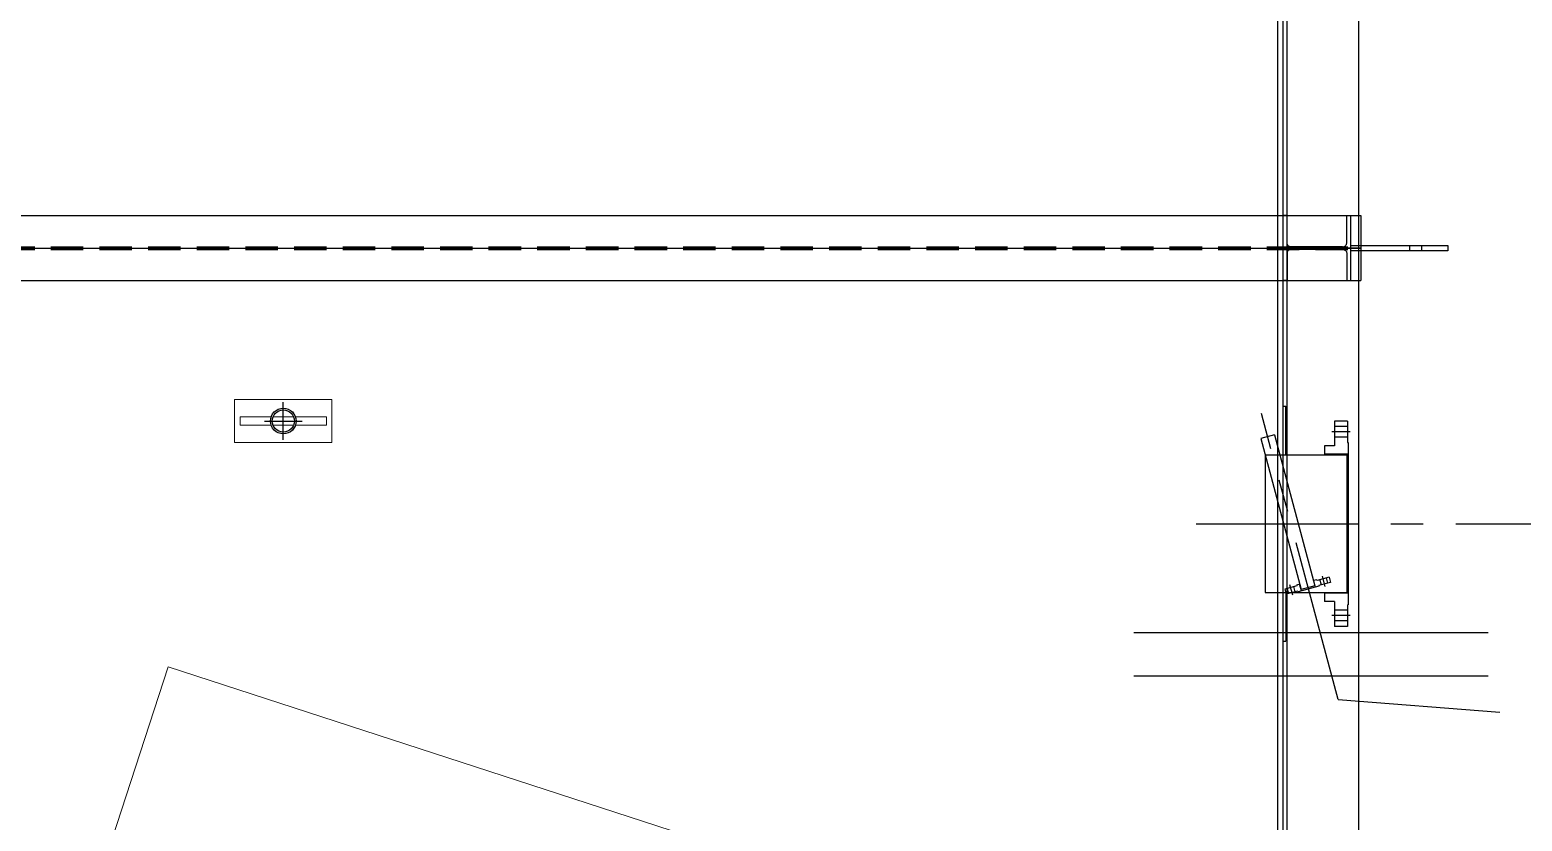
# Model space of a CAD drawing. Extents: x -1889 to 1550, y -1971 to 1122.
# Drawn here: x 376.9 to 515, y 437.8 to 511 of the extents above; entities that cross this region are included whole.
import ezdxf

# ---------------------------------------------------------------- set-up
doc = ezdxf.new("R2010")
doc.units = 0
doc.header["$LTSCALE"] = 12
doc.header["$MEASUREMENT"] = 0
doc.linetypes.add('CENTER', pattern=[2, 1.25, -0.25, 0.25, -0.25])
doc.linetypes.add('HIDDEN', pattern=[0.375, 0.25, -0.125])
doc.layers.get('Defpoints').update_dxf_attribs({"linetype": 'CONTINUOUS'})
for name, color, linetype in [('1 PIPE', 7, 'CONTINUOUS'), ('1-150-RFSO', 14, 'CONTINUOUS'), ('12 PIPE', 7, 'CONTINUOUS'), ('12-150-RFSO', 14, 'CONTINUOUS'), ('2 PIPE', 7, 'CONTINUOUS'), ('6X20', 3, 'CONTINUOUS'), ('CENTER', 6, 'CENTER'), ('COVER', 3, 'CONTINUOUS'), ('EXTERNALS', 3, 'CONTINUOUS'), ('REPAD', 7, 'CONTINUOUS'), ('ROOF', 140, 'CONTINUOUS'), ('SHELL', 40, 'CONTINUOUS'), ('TEXT', 4, 'CONTINUOUS')]:
    doc.layers.add(name, color=color, linetype=linetype)
for name, color, linetype, lineweight in [('AM_7', 142, 'CENTER', 25), ('Equipment-AM_0', 7, 'CONTINUOUS', 50), ('Process-AM_7', 142, 'CENTER', 25)]:
    doc.layers.add(name, color=color, linetype=linetype, lineweight=lineweight)

# ---------------------------------------------------------------- blocks, each defined once
blk = doc.blocks.new('A$C1b871768')
at = {"layer": '6X20'}
for p, q in [((-5.88, 3), (-6.25, 3)), ((-6.25, 3), (-6.25, -3)), ((-5.88, 0.44), (-5.88, 3)), ((-0.38, 3), (0, 3)), ((-0.38, 0.44), (-0.38, 3)), ((0, 3), (0, -3)), ((-5.5, 0.12), (-0.75, 0.12)), ((-5.88, -0.44), (-5.88, -3)), ((-5.5, -0.12), (-0.75, -0.12)), ((-0.38, -0.44), (-0.38, -3)), ((-5.88, -3), (-6.25, -3)), ((-0.38, -3), (0, -3))]:
    blk.add_line(p, q, dxfattribs=at)
for points in [[(-5.5, 0.12, -0.083285), (-5.65, 0.15, -0.09084), (-5.77, 0.22, -0.104065), (-5.85, 0.32, -0.115836), (-5.88, 0.44, -0.115836)], [(-0.75, 0.12, 0.083285), (-0.6, 0.15, 0.09084), (-0.48, 0.22, 0.104065), (-0.4, 0.32, 0.115836), (-0.38, 0.44, 0.115836)], [(-5.5, -0.12, 0.083285), (-5.65, -0.15, 0.09084), (-5.77, -0.22, 0.104065), (-5.85, -0.32, 0.115836), (-5.88, -0.44, 0.115836)], [(-0.75, -0.12, -0.083285), (-0.6, -0.15, -0.09084), (-0.48, -0.22, -0.104065), (-0.4, -0.32, -0.115836), (-0.38, -0.44, -0.115836)]]:
    blk.add_lwpolyline(points, format="xyb", dxfattribs=at)
at = {"layer": 'CENTER'}
blk.add_line((-7.24, 0), (0.99, 0), dxfattribs=at)
blk = doc.blocks.new('*U133')
at = {"layer": 'CENTER', "color": 0, "transparency": 16777216}
blk.add_line((-10.06, 0), (44.88, 0), dxfattribs=at)
blk = doc.blocks.new('A$C067614a1')
at = {"layer": '12 PIPE'}
for p, q in [((-1.67, 6.37), (5.88, 6.37)), ((-1.67, 6.37), (-1.67, -6.38)), ((5.88, 6.37), (5.88, -6.38)), ((-1.67, -6.38), (5.88, -6.38))]:
    blk.add_line(p, q, dxfattribs=at)
at = {"layer": '12-150-RFSO'}
for p, q in [((4.76, 9.5), (4.76, 7.19)), ((5.95, 9.5), (4.76, 9.5)), ((5.95, 9), (4.76, 9)), ((5.95, 9.5), (5.95, 7.5)), ((4.76, 7.19), (3.82, 7.19)), ((3.82, 7.19), (3.82, 6.37)), ((5.95, 8), (4.76, 8)), ((5.95, 7.5), (6.01, 7.5)), ((6.01, 7.5), (6.01, -7.5)), ((6.01, 6.44), (3.82, 6.44)), ((3.82, -6.38), (3.82, -7.19)), ((6.01, -6.44), (3.82, -6.44)), ((4.76, -7.19), (3.82, -7.19)), ((4.76, -7.19), (4.76, -9.5)), ((5.95, -8), (4.76, -8)), ((5.95, -7.5), (5.95, -9.5)), ((5.95, -7.5), (6.01, -7.5)), ((5.95, -9), (4.76, -9)), ((5.95, -9.5), (4.76, -9.5))]:
    blk.add_line(p, q, dxfattribs=at)
at = {"layer": 'CENTER'}
for p, q in [((6.19, 8.5), (4.51, 8.5)), ((6.19, -8.5), (4.51, -8.5))]:
    blk.add_line(p, q, dxfattribs=at)
at = {"layer": 'REPAD'}
for p, q in [((0, 10.87), (0.25, 10.87)), ((0, -10.87), (0.25, -10.87))]:
    blk.add_line(p, q, dxfattribs=at)
for points in [[(0.25, 6.37), (0.25, 10.87)], [(0.25, -6.38), (0.25, -10.87)]]:
    blk.add_lwpolyline(points, dxfattribs=at)
blk = doc.blocks.new('A$C379cbd7f')
at = {"layer": '2 PIPE'}
for radius in [1.19, 1.03]:
    blk.add_circle((4.5, 2), radius, dxfattribs=at)
at = {"layer": 'EXTERNALS', "lineweight": 18}
for p, q in [((0, 0), (0, 4)), ((0, 4), (9, 4)), ((9, 4), (9, 0)), ((0.5, 2.38), (0.5, 1.62)), ((0.5, 2.38), (3.37, 2.38)), ((0.5, 1.62), (3.37, 1.62)), ((3.54, 2.38), (5.46, 2.38)), ((3.54, 1.62), (5.46, 1.62)), ((5.63, 2.38), (8.5, 2.38)), ((5.63, 1.62), (8.5, 1.62)), ((8.5, 2.38), (8.5, 1.62)), ((9, 0), (0, 0))]:
    blk.add_line(p, q, dxfattribs=at)
at = {"layer": 'Process-AM_7'}
for p, q in [((4.5, 0.25), (4.5, 3.75)), ((2.75, 2), (6.25, 2))]:
    blk.add_line(p, q, dxfattribs=at)
blk = doc.blocks.new('A$C9004e70c')
at = {"layer": 'Defpoints'}
for p, q in [((138.96, -82.1), (106.2, -82.1)), ((138.96, -86.1), (106.2, -86.1))]:
    blk.add_line(p, q, dxfattribs=at)

msp = doc.modelspace()

# ---------------------------------------------------------------- linework, layer by layer
at = {"layer": '1 PIPE'}
for p, q in [((492.06613, 473.54325), (490.79594, 473.2029)), ((490.79594, 473.2029), (494.5354, 459.24704)), ((492.06613, 473.54325), (495.8056, 459.58739)), ((495.8056, 459.58739), (494.5354, 459.24704))]:
    msp.add_line(p, q, dxfattribs=at)
at = {"layer": '1-150-RFSO'}
for p, q in [((495.97683, 460.15091), (495.67619, 460.07035)), ((495.85968, 459.47247), (495.69792, 460.07617)), ((495.97683, 460.15091), (495.99301, 460.09054)), ((497.10986, 460.3898), (495.99301, 460.09054)), ((497.23927, 459.90683), (496.1526, 459.61566)), ((496.39408, 459.68037), (496.26468, 460.16333)), ((496.99779, 459.84213), (496.86838, 460.32509)), ((497.10986, 460.3898), (497.23927, 459.90683)), ((494.12153, 459.58907), (493.00468, 459.28982)), ((493.00468, 459.28982), (493.13408, 458.80685)), ((494.22075, 459.09802), (493.13408, 458.80685)), ((493.37557, 458.87156), (493.24616, 459.35452)), ((493.97927, 459.03332), (493.84986, 459.51628)), ((494.406, 459.73), (494.10535, 459.64944)), ((494.10535, 459.64944), (494.12153, 459.58907)), ((494.22075, 459.09802), (494.23693, 459.03765)), ((496.16878, 459.55529), (494.23693, 459.03765)), ((494.54602, 459.12048), (494.38426, 459.72418)), ((496.1526, 459.61566), (496.16878, 459.55529))]:
    msp.add_line(p, q, dxfattribs=at)
at = {"layer": '6X20'}
for p, q in [((306.85731, 493.83221), (500.05731, 493.83221)), ((306.85731, 487.83221), (500.05731, 487.83221))]:
    msp.add_line(p, q, dxfattribs=at)
at = {"layer": '6X20', "linetype": 'HIDDEN'}
for p, q in [((306.85731, 490.95721), (500.05731, 490.95721)), ((306.85731, 490.70721), (500.05731, 490.70721))]:
    msp.add_line(p, q, dxfattribs=at)
at = {"layer": 'AM_7'}
for p in [(243.48916, 490.83221), (253.35731, 490.83221)]:
    msp.add_line(p, (500.05731, 490.83221), dxfattribs=at)
at = {"layer": 'AM_7', "linetype": 'Continuous'}
msp.add_line((360.85731, 490.83221), (384.85731, 490.83221), dxfattribs=at)
at = {"layer": 'CENTER'}
for p, q in [((497.93999, 449.08133), (490.85756, 475.51335)), ((496.76012, 459.52169), (496.50234, 460.48376)), ((493.74161, 458.71288), (493.48382, 459.67495)), ((497.93999, 449.08133), (579.26823, 442.58829))]:
    msp.add_line(p, q, dxfattribs=at)
at = {"layer": 'COVER'}
for p, q in [((500.05731, 493.83221), (500.05731, 487.83221)), ((499.10731, 491.08221), (508.10731, 491.08221)), ((499.10731, 490.58221), (499.10731, 491.08221)), ((508.10731, 490.58221), (499.10731, 490.58221)), ((504.54481, 491.08221), (504.54481, 490.58221)), ((505.66981, 491.08221), (505.66981, 490.58221)), ((508.10731, 491.08221), (508.10731, 490.58221))]:
    msp.add_line(p, q, dxfattribs=at)
at = {"layer": 'Equipment-AM_0', "lineweight": 18}
msp.add_line((493.10731, 458.95721), (496.66731, 458.95721), dxfattribs=at)
at = {"layer": 'REPAD', "lineweight": 18, "ltscale": 0.25}
for p, q in [((389.69351, 452.08079), (374.86069, 406.43008)), ((458.16958, 429.83157), (389.69351, 452.08079))]:
    msp.add_line(p, q, dxfattribs=at)
at = {"layer": 'ROOF'}
msp.add_lwpolyline([(493.23231, 669.33221, 1), (252.48231, 669.33221), (252.48231, 405.33221, 1), (493.23231, 405.33221)], format="xyb", close=True, dxfattribs=at)
at = {"layer": 'SHELL'}
msp.add_line((499.85731, 405.33221), (499.85731, 669.33221), dxfattribs=at)
for points in [[(492.85731, 669.33221, 1), (252.85731, 669.33221), (252.85731, 405.33221, 1), (492.85731, 405.33221)], [(492.35731, 669.33221, 1), (253.35731, 669.33221), (253.35731, 405.33221, 1), (492.35731, 405.33221)]]:
    msp.add_lwpolyline(points, format="xyb", close=True, dxfattribs=at)

# ---------------------------------------------------------------- block references
at = {"layer": 'CENTER'}
msp.add_blockref('*U133', (494.88731, 465.33221), dxfattribs=at)
at = {"layer": 'COVER', "rotation": 180}
msp.add_blockref('A$C1b871768', (492.85731, 490.83221), dxfattribs=at)
at = {"layer": 'COVER'}
for name, p in [('A$C379cbd7f', (395.85756, 472.83221)), ('A$C067614a1', (492.85731, 465.33221))]:
    msp.add_blockref(name, p, dxfattribs=at)
at = {"layer": 'TEXT'}
msp.add_blockref('A$C9004e70c', (372.85731, 537.33221), dxfattribs=at)

doc.saveas('drawing.dxf')
